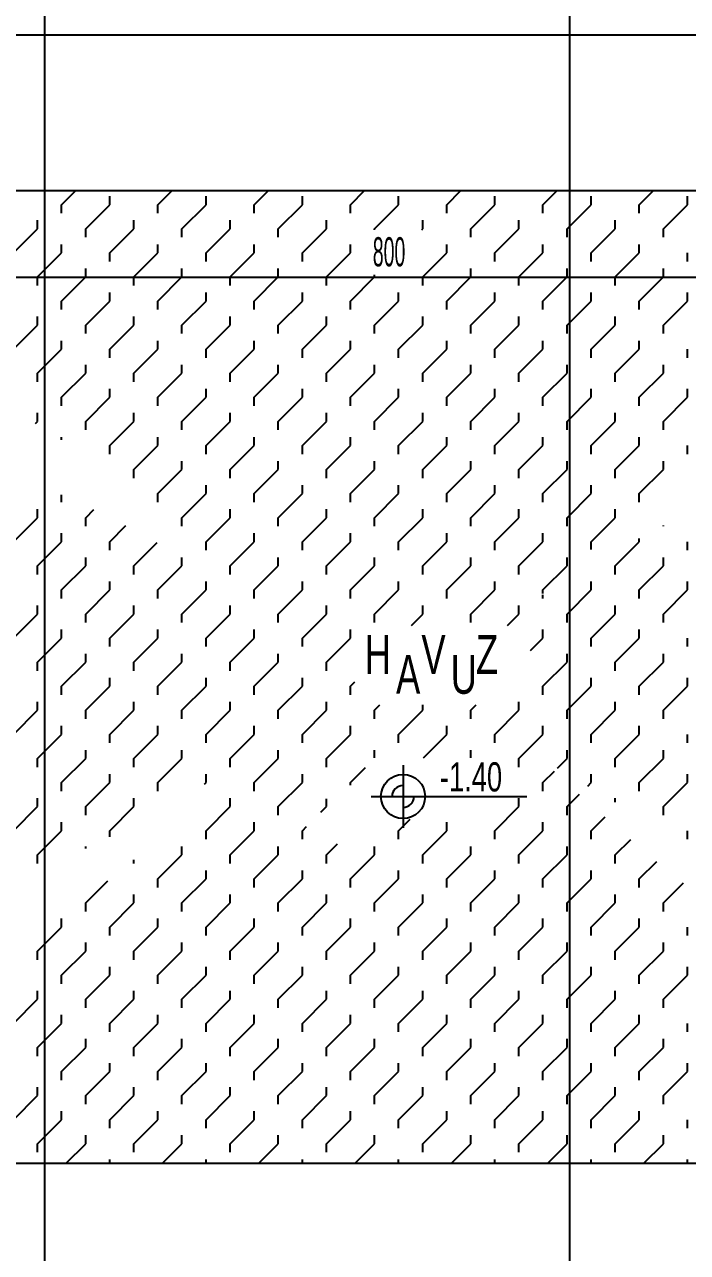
# Model space of a CAD drawing. Extents: x 3907.4 to 3911.57, y -3054.42 to -3053.7.
# Drawn here: x 3908.1869 to 3908.2551, y -3053.9472 to -3053.821 of the extents above; entities that cross this region are included whole.
import ezdxf
from ezdxf.enums import TextEntityAlignment as Align

# ---------------------------------------------------------------- set-up
doc = ezdxf.new("R2010")
doc.units = 0
doc.header["$LTSCALE"] = 2
doc.header["$MEASUREMENT"] = 0
doc.linetypes.add('ACAD_ISO10W100', pattern=[18, 12, -3, 0, -3])
for name, color, linetype in [('AKS', 11, 'CONTINUOUS'), ('MB', 11, 'CONTINUOUS'), ('OLÇÜ', 6, 'CONTINUOUS'), ('TARAMA', 9, 'CONTINUOUS'), ('TEXT', 11, 'CONTINUOUS')]:
    doc.layers.add(name, color=color, linetype=linetype)
doc.styles.add('MAHAL', font='stylu.ttf', dxfattribs={"width": 0.7, "height": 20})
doc.styles.add('ÖLÇÜ', font='stylu.ttf', dxfattribs={"width": 0.5})

msp = doc.modelspace()

# ---------------------------------------------------------------- linework, layer by layer
at = {"layer": 'AKS', "linetype": 'ACAD_ISO10W100'}
for p, q in [((3908.18897, -3053.71797), (3908.18897, -3053.98803)), ((3908.24297, -3053.71797), (3908.24297, -3054.24203))]:
    msp.add_line(p, q, dxfattribs=at)
at = {"layer": 'MB', "color": 3}
msp.add_line((3908.09497, -3053.82203), (3908.34697, -3053.82203), dxfattribs=at)
at = {"layer": 'MB'}
for p, q in [((3908.14497, -3053.83803), (3908.30497, -3053.83803)), ((3908.30497, -3053.93803), (3908.14497, -3053.93803))]:
    msp.add_line(p, q, dxfattribs=at)
at = {"layer": 'OLÇÜ', "color": 6}
msp.add_line((3908.14497, -3053.84693), (3908.30497, -3053.84693), dxfattribs=at)
at = {"layer": 'TARAMA'}
for p, q in [((3908.19075, -3053.83948), (3908.1922, -3053.83803)), ((3908.1957, -3053.83948), (3908.1957, -3053.83861)), ((3908.20065, -3053.83948), (3908.2021, -3053.83803)), ((3908.2056, -3053.83948), (3908.2056, -3053.83861)), ((3908.21055, -3053.83948), (3908.212, -3053.83803)), ((3908.2155, -3053.83948), (3908.2155, -3053.83861)), ((3908.22045, -3053.83948), (3908.2219, -3053.83803)), ((3908.2254, -3053.83948), (3908.2254, -3053.83861)), ((3908.23035, -3053.83948), (3908.2318, -3053.83803)), ((3908.2353, -3053.83948), (3908.2353, -3053.83861)), ((3908.24024, -3053.83948), (3908.2417, -3053.83803)), ((3908.24519, -3053.83948), (3908.24519, -3053.83861)), ((3908.25014, -3053.83948), (3908.2516, -3053.83803)), ((3908.25509, -3053.83948), (3908.25509, -3053.83861)), ((3908.19075, -3053.84036), (3908.19075, -3053.83948)), ((3908.19322, -3053.84196), (3908.1957, -3053.83948)), ((3908.20065, -3053.84036), (3908.20065, -3053.83948)), ((3908.20312, -3053.84196), (3908.2056, -3053.83948)), ((3908.21055, -3053.84036), (3908.21055, -3053.83948)), ((3908.21302, -3053.84196), (3908.2155, -3053.83948)), ((3908.22045, -3053.84036), (3908.22045, -3053.83948)), ((3908.22292, -3053.84196), (3908.2254, -3053.83948)), ((3908.23035, -3053.84036), (3908.23035, -3053.83948)), ((3908.23282, -3053.84196), (3908.2353, -3053.83948)), ((3908.24024, -3053.84036), (3908.24024, -3053.83948)), ((3908.24272, -3053.84196), (3908.24519, -3053.83948)), ((3908.25014, -3053.84036), (3908.25014, -3053.83948)), ((3908.25262, -3053.84196), (3908.25509, -3053.83948)), ((3908.18827, -3053.84196), (3908.18827, -3053.84108)), ((3908.19817, -3053.84196), (3908.19817, -3053.84108)), ((3908.20807, -3053.84196), (3908.20807, -3053.84108)), ((3908.21797, -3053.84196), (3908.21797, -3053.84108)), ((3908.22787, -3053.84196), (3908.22787, -3053.84108)), ((3908.23777, -3053.84196), (3908.23777, -3053.84108)), ((3908.24767, -3053.84196), (3908.24767, -3053.84108)), ((3908.1858, -3053.84443), (3908.18827, -3053.84196)), ((3908.19322, -3053.84283), (3908.19322, -3053.84196)), ((3908.1957, -3053.84443), (3908.19817, -3053.84196)), ((3908.20312, -3053.84283), (3908.20312, -3053.84196)), ((3908.2056, -3053.84443), (3908.20807, -3053.84196)), ((3908.21302, -3053.84283), (3908.21302, -3053.84196)), ((3908.2155, -3053.84443), (3908.21797, -3053.84196)), ((3908.22292, -3053.84205), (3908.22292, -3053.84196)), ((3908.22777, -3053.84205), (3908.22787, -3053.84196)), ((3908.23282, -3053.84283), (3908.23282, -3053.84196)), ((3908.2353, -3053.84443), (3908.23777, -3053.84196)), ((3908.24272, -3053.84283), (3908.24272, -3053.84196)), ((3908.24519, -3053.84443), (3908.24767, -3053.84196)), ((3908.25262, -3053.84283), (3908.25262, -3053.84196)), ((3908.19075, -3053.84443), (3908.19075, -3053.84356)), ((3908.20065, -3053.84443), (3908.20065, -3053.84356)), ((3908.21055, -3053.84443), (3908.21055, -3053.84356)), ((3908.22045, -3053.84443), (3908.22045, -3053.84356)), ((3908.23035, -3053.84443), (3908.23035, -3053.84356)), ((3908.24024, -3053.84443), (3908.24024, -3053.84356)), ((3908.25014, -3053.84443), (3908.25014, -3053.84356)), ((3908.18827, -3053.84691), (3908.19075, -3053.84443)), ((3908.1957, -3053.84531), (3908.1957, -3053.84443)), ((3908.19817, -3053.84691), (3908.20065, -3053.84443)), ((3908.2056, -3053.84531), (3908.2056, -3053.84443)), ((3908.20807, -3053.84691), (3908.21055, -3053.84443)), ((3908.2155, -3053.84531), (3908.2155, -3053.84443)), ((3908.21797, -3053.84691), (3908.22045, -3053.84443)), ((3908.22787, -3053.84691), (3908.23035, -3053.84443)), ((3908.2353, -3053.84531), (3908.2353, -3053.84443)), ((3908.23777, -3053.84691), (3908.24024, -3053.84443)), ((3908.24519, -3053.84531), (3908.24519, -3053.84443)), ((3908.24767, -3053.84691), (3908.25014, -3053.84443)), ((3908.25509, -3053.84531), (3908.25509, -3053.84443)), ((3908.19322, -3053.84691), (3908.19322, -3053.84603)), ((3908.20312, -3053.84691), (3908.20312, -3053.84603)), ((3908.21302, -3053.84691), (3908.21302, -3053.84603)), ((3908.23282, -3053.84691), (3908.23282, -3053.84603)), ((3908.24272, -3053.84691), (3908.24272, -3053.84603)), ((3908.25262, -3053.84691), (3908.25262, -3053.84603)), ((3908.18827, -3053.84778), (3908.18827, -3053.84691)), ((3908.19075, -3053.84938), (3908.19322, -3053.84691)), ((3908.19817, -3053.84778), (3908.19817, -3053.84691)), ((3908.20065, -3053.84938), (3908.20312, -3053.84691)), ((3908.20807, -3053.84778), (3908.20807, -3053.84691)), ((3908.21055, -3053.84938), (3908.21302, -3053.84691)), ((3908.21797, -3053.84778), (3908.21797, -3053.84691)), ((3908.22045, -3053.84938), (3908.22292, -3053.84691)), ((3908.22292, -3053.84691), (3908.22292, -3053.84668)), ((3908.22787, -3053.84778), (3908.22787, -3053.84691)), ((3908.23035, -3053.84938), (3908.23282, -3053.84691)), ((3908.23777, -3053.84778), (3908.23777, -3053.84691)), ((3908.24024, -3053.84938), (3908.24272, -3053.84691)), ((3908.24767, -3053.84778), (3908.24767, -3053.84691)), ((3908.25014, -3053.84938), (3908.25262, -3053.84691)), ((3908.1957, -3053.84938), (3908.1957, -3053.84851)), ((3908.2056, -3053.84938), (3908.2056, -3053.84851)), ((3908.2155, -3053.84938), (3908.2155, -3053.84851)), ((3908.2254, -3053.84938), (3908.2254, -3053.84851)), ((3908.2353, -3053.84938), (3908.2353, -3053.84851)), ((3908.24519, -3053.84938), (3908.24519, -3053.84851)), ((3908.25509, -3053.84938), (3908.25509, -3053.84851)), ((3908.19075, -3053.85026), (3908.19075, -3053.84938)), ((3908.19322, -3053.85186), (3908.1957, -3053.84938)), ((3908.20065, -3053.85026), (3908.20065, -3053.84938)), ((3908.20312, -3053.85186), (3908.2056, -3053.84938)), ((3908.21055, -3053.85026), (3908.21055, -3053.84938)), ((3908.21302, -3053.85186), (3908.2155, -3053.84938)), ((3908.22045, -3053.85026), (3908.22045, -3053.84938)), ((3908.22292, -3053.85186), (3908.2254, -3053.84938)), ((3908.23035, -3053.85026), (3908.23035, -3053.84938)), ((3908.23282, -3053.85186), (3908.2353, -3053.84938)), ((3908.24024, -3053.85026), (3908.24024, -3053.84938)), ((3908.24272, -3053.85186), (3908.24519, -3053.84938)), ((3908.25014, -3053.85026), (3908.25014, -3053.84938)), ((3908.25262, -3053.85186), (3908.25509, -3053.84938)), ((3908.18827, -3053.85186), (3908.18827, -3053.85098)), ((3908.19817, -3053.85186), (3908.19817, -3053.85098)), ((3908.20807, -3053.85186), (3908.20807, -3053.85098)), ((3908.21797, -3053.85186), (3908.21797, -3053.85098)), ((3908.22787, -3053.85186), (3908.22787, -3053.85098)), ((3908.23777, -3053.85186), (3908.23777, -3053.85098)), ((3908.24767, -3053.85186), (3908.24767, -3053.85098)), ((3908.1858, -3053.85433), (3908.18827, -3053.85186)), ((3908.19322, -3053.85273), (3908.19322, -3053.85186)), ((3908.1957, -3053.85433), (3908.19817, -3053.85186)), ((3908.20312, -3053.85273), (3908.20312, -3053.85186)), ((3908.2056, -3053.85433), (3908.20807, -3053.85186)), ((3908.21302, -3053.85273), (3908.21302, -3053.85186)), ((3908.2155, -3053.85433), (3908.21797, -3053.85186)), ((3908.22292, -3053.85273), (3908.22292, -3053.85186)), ((3908.2254, -3053.85433), (3908.22787, -3053.85186)), ((3908.23282, -3053.85273), (3908.23282, -3053.85186)), ((3908.2353, -3053.85433), (3908.23777, -3053.85186)), ((3908.24272, -3053.85273), (3908.24272, -3053.85186)), ((3908.24519, -3053.85433), (3908.24767, -3053.85186)), ((3908.25262, -3053.85273), (3908.25262, -3053.85186)), ((3908.19075, -3053.85433), (3908.19075, -3053.85346)), ((3908.20065, -3053.85433), (3908.20065, -3053.85346)), ((3908.21055, -3053.85433), (3908.21055, -3053.85346)), ((3908.22045, -3053.85433), (3908.22045, -3053.85346)), ((3908.23035, -3053.85433), (3908.23035, -3053.85346)), ((3908.24024, -3053.85433), (3908.24024, -3053.85346)), ((3908.25014, -3053.85433), (3908.25014, -3053.85346)), ((3908.18827, -3053.85681), (3908.19075, -3053.85433)), ((3908.1957, -3053.85521), (3908.1957, -3053.85433)), ((3908.19817, -3053.85681), (3908.20065, -3053.85433)), ((3908.2056, -3053.85521), (3908.2056, -3053.85433)), ((3908.20807, -3053.85681), (3908.21055, -3053.85433)), ((3908.2155, -3053.85521), (3908.2155, -3053.85433)), ((3908.21797, -3053.85681), (3908.22045, -3053.85433)), ((3908.2254, -3053.85521), (3908.2254, -3053.85433)), ((3908.22787, -3053.85681), (3908.23035, -3053.85433)), ((3908.2353, -3053.85521), (3908.2353, -3053.85433)), ((3908.23777, -3053.85681), (3908.24024, -3053.85433)), ((3908.24519, -3053.85521), (3908.24519, -3053.85433)), ((3908.24767, -3053.85681), (3908.25014, -3053.85433)), ((3908.25509, -3053.85521), (3908.25509, -3053.85433)), ((3908.19322, -3053.85681), (3908.19322, -3053.85593)), ((3908.20312, -3053.85681), (3908.20312, -3053.85593)), ((3908.21302, -3053.85681), (3908.21302, -3053.85593)), ((3908.22292, -3053.85681), (3908.22292, -3053.85593)), ((3908.23282, -3053.85681), (3908.23282, -3053.85593)), ((3908.24272, -3053.85681), (3908.24272, -3053.85593)), ((3908.25262, -3053.85681), (3908.25262, -3053.85593)), ((3908.18827, -3053.85768), (3908.18827, -3053.85681)), ((3908.19075, -3053.85928), (3908.19322, -3053.85681)), ((3908.19817, -3053.85768), (3908.19817, -3053.85681)), ((3908.20065, -3053.85928), (3908.20312, -3053.85681)), ((3908.20807, -3053.85768), (3908.20807, -3053.85681)), ((3908.21055, -3053.85928), (3908.21302, -3053.85681)), ((3908.21797, -3053.85768), (3908.21797, -3053.85681)), ((3908.22045, -3053.85928), (3908.22292, -3053.85681)), ((3908.22787, -3053.85768), (3908.22787, -3053.85681)), ((3908.23035, -3053.85928), (3908.23282, -3053.85681)), ((3908.23777, -3053.85768), (3908.23777, -3053.85681)), ((3908.24024, -3053.85928), (3908.24272, -3053.85681)), ((3908.24767, -3053.85768), (3908.24767, -3053.85681)), ((3908.25014, -3053.85928), (3908.25262, -3053.85681)), ((3908.1957, -3053.85928), (3908.1957, -3053.85841)), ((3908.2056, -3053.85928), (3908.2056, -3053.85841)), ((3908.2155, -3053.85928), (3908.2155, -3053.85841)), ((3908.2254, -3053.85928), (3908.2254, -3053.85841)), ((3908.2353, -3053.85928), (3908.2353, -3053.85841)), ((3908.24519, -3053.85928), (3908.24519, -3053.85841)), ((3908.25509, -3053.85928), (3908.25509, -3053.85841)), ((3908.19075, -3053.86016), (3908.19075, -3053.85928)), ((3908.19322, -3053.86176), (3908.1957, -3053.85928)), ((3908.20065, -3053.86016), (3908.20065, -3053.85928)), ((3908.20312, -3053.86176), (3908.2056, -3053.85928)), ((3908.21055, -3053.86016), (3908.21055, -3053.85928)), ((3908.21302, -3053.86176), (3908.2155, -3053.85928)), ((3908.22045, -3053.86016), (3908.22045, -3053.85928)), ((3908.22292, -3053.86176), (3908.2254, -3053.85928)), ((3908.23035, -3053.86016), (3908.23035, -3053.85928)), ((3908.23282, -3053.86176), (3908.2353, -3053.85928)), ((3908.24024, -3053.86016), (3908.24024, -3053.85928)), ((3908.24272, -3053.86176), (3908.24519, -3053.85928)), ((3908.25014, -3053.86016), (3908.25014, -3053.85928)), ((3908.25262, -3053.86176), (3908.25509, -3053.85928)), ((3908.18827, -3053.86176), (3908.18827, -3053.86088)), ((3908.19817, -3053.86176), (3908.19817, -3053.86088)), ((3908.20807, -3053.86176), (3908.20807, -3053.86088)), ((3908.21797, -3053.86176), (3908.21797, -3053.86088)), ((3908.22787, -3053.86176), (3908.22787, -3053.86088)), ((3908.23777, -3053.86176), (3908.23777, -3053.86088)), ((3908.24767, -3053.86176), (3908.24767, -3053.86088)), ((3908.18807, -3053.86196), (3908.18827, -3053.86176)), ((3908.19322, -3053.86263), (3908.19322, -3053.86176)), ((3908.1957, -3053.86423), (3908.19817, -3053.86176)), ((3908.20312, -3053.86263), (3908.20312, -3053.86176)), ((3908.2056, -3053.86423), (3908.20807, -3053.86176)), ((3908.21302, -3053.86263), (3908.21302, -3053.86176)), ((3908.2155, -3053.86423), (3908.21797, -3053.86176)), ((3908.22292, -3053.86263), (3908.22292, -3053.86176)), ((3908.2254, -3053.86423), (3908.22787, -3053.86176)), ((3908.23282, -3053.86263), (3908.23282, -3053.86176)), ((3908.2353, -3053.86423), (3908.23777, -3053.86176)), ((3908.24272, -3053.86263), (3908.24272, -3053.86176)), ((3908.24519, -3053.86423), (3908.24767, -3053.86176)), ((3908.25262, -3053.86263), (3908.25262, -3053.86176)), ((3908.19075, -3053.86364), (3908.19075, -3053.86336)), ((3908.20065, -3053.86423), (3908.20065, -3053.86336)), ((3908.21055, -3053.86423), (3908.21055, -3053.86336)), ((3908.22045, -3053.86423), (3908.22045, -3053.86336)), ((3908.23035, -3053.86423), (3908.23035, -3053.86336)), ((3908.24024, -3053.86423), (3908.24024, -3053.86336)), ((3908.25014, -3053.86423), (3908.25014, -3053.86336)), ((3908.1957, -3053.86511), (3908.1957, -3053.86423)), ((3908.19817, -3053.86671), (3908.20065, -3053.86423)), ((3908.2056, -3053.86511), (3908.2056, -3053.86423)), ((3908.20807, -3053.86671), (3908.21055, -3053.86423)), ((3908.2155, -3053.86511), (3908.2155, -3053.86423)), ((3908.21797, -3053.86671), (3908.22045, -3053.86423)), ((3908.2254, -3053.86511), (3908.2254, -3053.86423)), ((3908.22787, -3053.86671), (3908.23035, -3053.86423)), ((3908.2353, -3053.86511), (3908.2353, -3053.86423)), ((3908.23777, -3053.86671), (3908.24024, -3053.86423)), ((3908.24519, -3053.86511), (3908.24519, -3053.86423)), ((3908.24767, -3053.86671), (3908.25014, -3053.86423)), ((3908.25509, -3053.86511), (3908.25509, -3053.86423)), ((3908.20312, -3053.86671), (3908.20312, -3053.86583)), ((3908.21302, -3053.86671), (3908.21302, -3053.86583)), ((3908.22292, -3053.86671), (3908.22292, -3053.86583)), ((3908.23282, -3053.86671), (3908.23282, -3053.86583)), ((3908.24272, -3053.86671), (3908.24272, -3053.86583)), ((3908.25262, -3053.86671), (3908.25262, -3053.86583)), ((3908.19817, -3053.86758), (3908.19817, -3053.86671)), ((3908.20065, -3053.86918), (3908.20312, -3053.86671)), ((3908.20807, -3053.86758), (3908.20807, -3053.86671)), ((3908.21055, -3053.86918), (3908.21302, -3053.86671)), ((3908.21797, -3053.86758), (3908.21797, -3053.86671)), ((3908.22045, -3053.86918), (3908.22292, -3053.86671)), ((3908.22787, -3053.86758), (3908.22787, -3053.86671)), ((3908.23035, -3053.86918), (3908.23282, -3053.86671)), ((3908.23777, -3053.86758), (3908.23777, -3053.86671)), ((3908.24024, -3053.86918), (3908.24272, -3053.86671)), ((3908.24767, -3053.86758), (3908.24767, -3053.86671)), ((3908.25014, -3053.86918), (3908.25262, -3053.86671)), ((3908.2056, -3053.86918), (3908.2056, -3053.8683)), ((3908.2155, -3053.86918), (3908.2155, -3053.8683)), ((3908.2254, -3053.86918), (3908.2254, -3053.8683)), ((3908.2353, -3053.86918), (3908.2353, -3053.8683)), ((3908.24519, -3053.86918), (3908.24519, -3053.8683)), ((3908.19075, -3053.87005), (3908.19075, -3053.86931)), ((3908.20065, -3053.87005), (3908.20065, -3053.86918)), ((3908.20312, -3053.87165), (3908.2056, -3053.86918)), ((3908.21055, -3053.87005), (3908.21055, -3053.86918)), ((3908.21302, -3053.87165), (3908.2155, -3053.86918)), ((3908.22045, -3053.87005), (3908.22045, -3053.86918)), ((3908.22292, -3053.87165), (3908.2254, -3053.86918)), ((3908.23035, -3053.87005), (3908.23035, -3053.86918)), ((3908.23282, -3053.87165), (3908.2353, -3053.86918)), ((3908.24024, -3053.87005), (3908.24024, -3053.86918)), ((3908.24272, -3053.87165), (3908.24519, -3053.86918)), ((3908.25014, -3053.87005), (3908.25014, -3053.86918)), ((3908.18827, -3053.87165), (3908.18827, -3053.87078)), ((3908.19322, -3053.87165), (3908.19406, -3053.87081)), ((3908.20807, -3053.87165), (3908.20807, -3053.87078)), ((3908.21797, -3053.87165), (3908.21797, -3053.87078)), ((3908.22787, -3053.87165), (3908.22787, -3053.87078)), ((3908.23777, -3053.87165), (3908.23777, -3053.87078)), ((3908.24767, -3053.87165), (3908.24767, -3053.87078)), ((3908.1858, -3053.87413), (3908.18827, -3053.87165)), ((3908.19322, -3053.87253), (3908.19322, -3053.87165)), ((3908.1957, -3053.87413), (3908.19736, -3053.87247)), ((3908.20312, -3053.87253), (3908.20312, -3053.87165)), ((3908.2056, -3053.87413), (3908.20807, -3053.87165)), ((3908.21302, -3053.87253), (3908.21302, -3053.87165)), ((3908.2155, -3053.87413), (3908.21797, -3053.87165)), ((3908.22292, -3053.87253), (3908.22292, -3053.87165)), ((3908.2254, -3053.87413), (3908.22787, -3053.87165)), ((3908.23282, -3053.87253), (3908.23282, -3053.87165)), ((3908.2353, -3053.87413), (3908.23777, -3053.87165)), ((3908.24272, -3053.87253), (3908.24272, -3053.87165)), ((3908.24519, -3053.87413), (3908.24767, -3053.87165)), ((3908.25262, -3053.87253), (3908.25262, -3053.87245)), ((3908.19075, -3053.87413), (3908.19075, -3053.87325)), ((3908.21055, -3053.87413), (3908.21055, -3053.87325)), ((3908.22045, -3053.87413), (3908.22045, -3053.87325)), ((3908.23035, -3053.87413), (3908.23035, -3053.87325)), ((3908.24024, -3053.87413), (3908.24024, -3053.87325)), ((3908.25014, -3053.87413), (3908.25014, -3053.87378)), ((3908.18827, -3053.8766), (3908.19075, -3053.87413)), ((3908.1957, -3053.875), (3908.1957, -3053.87413)), ((3908.19817, -3053.8766), (3908.20057, -3053.87421)), ((3908.2056, -3053.875), (3908.2056, -3053.87413)), ((3908.20807, -3053.8766), (3908.21055, -3053.87413)), ((3908.2155, -3053.875), (3908.2155, -3053.87413)), ((3908.21797, -3053.8766), (3908.22045, -3053.87413)), ((3908.2254, -3053.875), (3908.2254, -3053.87413)), ((3908.22787, -3053.8766), (3908.23035, -3053.87413)), ((3908.2353, -3053.875), (3908.2353, -3053.87413)), ((3908.23777, -3053.8766), (3908.24024, -3053.87413)), ((3908.24519, -3053.87493), (3908.24519, -3053.87413)), ((3908.24767, -3053.8766), (3908.25014, -3053.87413)), ((3908.25509, -3053.875), (3908.25509, -3053.87413)), ((3908.19322, -3053.8766), (3908.19322, -3053.87573)), ((3908.20312, -3053.8766), (3908.20312, -3053.87573)), ((3908.21302, -3053.8766), (3908.21302, -3053.87573)), ((3908.22292, -3053.8766), (3908.22292, -3053.87573)), ((3908.23282, -3053.8766), (3908.23282, -3053.87573)), ((3908.24272, -3053.8766), (3908.24272, -3053.87573)), ((3908.25262, -3053.8766), (3908.25262, -3053.87573)), ((3908.18827, -3053.87748), (3908.18827, -3053.8766)), ((3908.19075, -3053.87908), (3908.19322, -3053.8766)), ((3908.19817, -3053.87748), (3908.19817, -3053.8766)), ((3908.20065, -3053.87908), (3908.20312, -3053.8766)), ((3908.20807, -3053.87748), (3908.20807, -3053.8766)), ((3908.21055, -3053.87908), (3908.21302, -3053.8766)), ((3908.21797, -3053.87748), (3908.21797, -3053.8766)), ((3908.22045, -3053.87908), (3908.22292, -3053.8766)), ((3908.22787, -3053.87748), (3908.22787, -3053.8766)), ((3908.23035, -3053.87908), (3908.23282, -3053.8766)), ((3908.23777, -3053.87748), (3908.23777, -3053.8766)), ((3908.24024, -3053.87908), (3908.24272, -3053.8766)), ((3908.24767, -3053.87748), (3908.24767, -3053.8766)), ((3908.25014, -3053.87908), (3908.25262, -3053.8766)), ((3908.19075, -3053.87995), (3908.19075, -3053.87908)), ((3908.19322, -3053.88155), (3908.1957, -3053.87908)), ((3908.1957, -3053.87908), (3908.1957, -3053.8782)), ((3908.20065, -3053.87995), (3908.20065, -3053.87908)), ((3908.20312, -3053.88155), (3908.2056, -3053.87908)), ((3908.2056, -3053.87908), (3908.2056, -3053.8782)), ((3908.21055, -3053.87995), (3908.21055, -3053.87908)), ((3908.21302, -3053.88155), (3908.2155, -3053.87908)), ((3908.2155, -3053.87908), (3908.2155, -3053.8782)), ((3908.22045, -3053.87995), (3908.22045, -3053.87908)), ((3908.22292, -3053.88155), (3908.2254, -3053.87908)), ((3908.2254, -3053.87908), (3908.2254, -3053.8782)), ((3908.23035, -3053.87995), (3908.23035, -3053.87908)), ((3908.23282, -3053.88155), (3908.2353, -3053.87908)), ((3908.2353, -3053.87908), (3908.2353, -3053.8782)), ((3908.24024, -3053.87945), (3908.24024, -3053.87908)), ((3908.24272, -3053.88155), (3908.24519, -3053.87908)), ((3908.24519, -3053.87908), (3908.24519, -3053.8782)), ((3908.25014, -3053.87995), (3908.25014, -3053.87908)), ((3908.25262, -3053.88155), (3908.25509, -3053.87908)), ((3908.25509, -3053.87908), (3908.25509, -3053.8782)), ((3908.24024, -3053.87995), (3908.24024, -3053.87958)), ((3908.1858, -3053.88403), (3908.18827, -3053.88155)), ((3908.18827, -3053.88155), (3908.18827, -3053.88068)), ((3908.19322, -3053.88243), (3908.19322, -3053.88155)), ((3908.1957, -3053.88403), (3908.19817, -3053.88155)), ((3908.19817, -3053.88155), (3908.19817, -3053.88068)), ((3908.20312, -3053.88243), (3908.20312, -3053.88155)), ((3908.2056, -3053.88403), (3908.20807, -3053.88155)), ((3908.20807, -3053.88155), (3908.20807, -3053.88068)), ((3908.21302, -3053.88243), (3908.21302, -3053.88155)), ((3908.2155, -3053.88403), (3908.21797, -3053.88155)), ((3908.21797, -3053.88155), (3908.21797, -3053.88068)), ((3908.22292, -3053.88243), (3908.22292, -3053.88155)), ((3908.22671, -3053.88272), (3908.22787, -3053.88155)), ((3908.22787, -3053.88155), (3908.22787, -3053.88068)), ((3908.23282, -3053.88243), (3908.23282, -3053.88155)), ((3908.2366, -3053.88272), (3908.23777, -3053.88155)), ((3908.23777, -3053.88155), (3908.23777, -3053.88068)), ((3908.24272, -3053.88243), (3908.24272, -3053.88155)), ((3908.24519, -3053.88403), (3908.24767, -3053.88155)), ((3908.24767, -3053.88155), (3908.24767, -3053.88068)), ((3908.25262, -3053.88243), (3908.25262, -3053.88155)), ((3908.18827, -3053.8865), (3908.19075, -3053.88403)), ((3908.19075, -3053.88403), (3908.19075, -3053.88315)), ((3908.1957, -3053.8849), (3908.1957, -3053.88403)), ((3908.19817, -3053.8865), (3908.20065, -3053.88403)), ((3908.20065, -3053.88403), (3908.20065, -3053.88315)), ((3908.2056, -3053.8849), (3908.2056, -3053.88403)), ((3908.20807, -3053.8865), (3908.21055, -3053.88403)), ((3908.21055, -3053.88403), (3908.21055, -3053.88315)), ((3908.2155, -3053.8849), (3908.2155, -3053.88403)), ((3908.21797, -3053.8865), (3908.22045, -3053.88403)), ((3908.22045, -3053.88403), (3908.22045, -3053.88315)), ((3908.23896, -3053.88531), (3908.24024, -3053.88403)), ((3908.24024, -3053.88403), (3908.24024, -3053.88315)), ((3908.24519, -3053.8849), (3908.24519, -3053.88403)), ((3908.24767, -3053.8865), (3908.25014, -3053.88403)), ((3908.25014, -3053.88403), (3908.25014, -3053.88315)), ((3908.25509, -3053.8849), (3908.25509, -3053.88403)), ((3908.18827, -3053.88738), (3908.18827, -3053.8865)), ((3908.19075, -3053.88898), (3908.19322, -3053.8865)), ((3908.19322, -3053.8865), (3908.19322, -3053.88563)), ((3908.19817, -3053.88738), (3908.19817, -3053.8865)), ((3908.20065, -3053.88898), (3908.20312, -3053.8865)), ((3908.20312, -3053.8865), (3908.20312, -3053.88563)), ((3908.20807, -3053.88738), (3908.20807, -3053.8865)), ((3908.21055, -3053.88898), (3908.21302, -3053.8865)), ((3908.21302, -3053.8865), (3908.21302, -3053.88563)), ((3908.21797, -3053.88738), (3908.21797, -3053.8865)), ((3908.24024, -3053.88898), (3908.24272, -3053.8865)), ((3908.24272, -3053.8865), (3908.24272, -3053.88563)), ((3908.24767, -3053.88738), (3908.24767, -3053.8865)), ((3908.25014, -3053.88898), (3908.25262, -3053.8865)), ((3908.25262, -3053.8865), (3908.25262, -3053.88563)), ((3908.19075, -3053.88985), (3908.19075, -3053.88898)), ((3908.19322, -3053.89145), (3908.1957, -3053.88898)), ((3908.1957, -3053.88898), (3908.1957, -3053.8881)), ((3908.20065, -3053.88985), (3908.20065, -3053.88898)), ((3908.20312, -3053.89145), (3908.2056, -3053.88898)), ((3908.2056, -3053.88898), (3908.2056, -3053.8881)), ((3908.21055, -3053.88985), (3908.21055, -3053.88898)), ((3908.21302, -3053.89145), (3908.2155, -3053.88898)), ((3908.2155, -3053.88898), (3908.2155, -3053.8881)), ((3908.22045, -3053.88898), (3908.22089, -3053.88853)), ((3908.22045, -3053.88985), (3908.22045, -3053.88898)), ((3908.24024, -3053.88985), (3908.24024, -3053.88898)), ((3908.24272, -3053.89145), (3908.24519, -3053.88898)), ((3908.24519, -3053.88898), (3908.24519, -3053.8881)), ((3908.25014, -3053.88985), (3908.25014, -3053.88898)), ((3908.25262, -3053.89145), (3908.25509, -3053.88898)), ((3908.25509, -3053.88898), (3908.25509, -3053.8881)), ((3908.1858, -3053.89393), (3908.18827, -3053.89145)), ((3908.18827, -3053.89145), (3908.18827, -3053.89058)), ((3908.19322, -3053.89233), (3908.19322, -3053.89145)), ((3908.1957, -3053.89393), (3908.19817, -3053.89145)), ((3908.19817, -3053.89145), (3908.19817, -3053.89058)), ((3908.20312, -3053.89233), (3908.20312, -3053.89145)), ((3908.2056, -3053.89393), (3908.20807, -3053.89145)), ((3908.20807, -3053.89145), (3908.20807, -3053.89058)), ((3908.21302, -3053.89233), (3908.21302, -3053.89145)), ((3908.2155, -3053.89393), (3908.21797, -3053.89145)), ((3908.21797, -3053.89145), (3908.21797, -3053.89058)), ((3908.22292, -3053.89145), (3908.22348, -3053.8909)), ((3908.22292, -3053.89233), (3908.22292, -3053.89145)), ((3908.2254, -3053.89393), (3908.22787, -3053.89145)), ((3908.22787, -3053.89145), (3908.22787, -3053.8909)), ((3908.23282, -3053.89145), (3908.23338, -3053.8909)), ((3908.23282, -3053.89233), (3908.23282, -3053.89145)), ((3908.2353, -3053.89393), (3908.23777, -3053.89145)), ((3908.23777, -3053.89145), (3908.23777, -3053.89058)), ((3908.24272, -3053.89233), (3908.24272, -3053.89145)), ((3908.24519, -3053.89393), (3908.24767, -3053.89145)), ((3908.24767, -3053.89145), (3908.24767, -3053.89058)), ((3908.25262, -3053.89233), (3908.25262, -3053.89145)), ((3908.18827, -3053.8964), (3908.19075, -3053.89393)), ((3908.19075, -3053.89393), (3908.19075, -3053.89305)), ((3908.1957, -3053.8948), (3908.1957, -3053.89393)), ((3908.19817, -3053.8964), (3908.20065, -3053.89393)), ((3908.20065, -3053.89393), (3908.20065, -3053.89305)), ((3908.2056, -3053.8948), (3908.2056, -3053.89393)), ((3908.20807, -3053.8964), (3908.21055, -3053.89393)), ((3908.21055, -3053.89393), (3908.21055, -3053.89305)), ((3908.2155, -3053.8948), (3908.2155, -3053.89393)), ((3908.21797, -3053.8964), (3908.22045, -3053.89393)), ((3908.22045, -3053.89393), (3908.22045, -3053.89305)), ((3908.2254, -3053.8948), (3908.2254, -3053.89393)), ((3908.22794, -3053.89633), (3908.23035, -3053.89393)), ((3908.23035, -3053.89393), (3908.23035, -3053.89305)), ((3908.2353, -3053.8948), (3908.2353, -3053.89393)), ((3908.23777, -3053.8964), (3908.24024, -3053.89393)), ((3908.24024, -3053.89393), (3908.24024, -3053.89305)), ((3908.24519, -3053.8948), (3908.24519, -3053.89393)), ((3908.24767, -3053.8964), (3908.25014, -3053.89393)), ((3908.25014, -3053.89393), (3908.25014, -3053.89305)), ((3908.25509, -3053.8948), (3908.25509, -3053.89393)), ((3908.18827, -3053.89728), (3908.18827, -3053.8964)), ((3908.19075, -3053.89888), (3908.19322, -3053.8964)), ((3908.19322, -3053.8964), (3908.19322, -3053.89553)), ((3908.19817, -3053.89728), (3908.19817, -3053.8964)), ((3908.20065, -3053.89888), (3908.20312, -3053.8964)), ((3908.20312, -3053.8964), (3908.20312, -3053.89553)), ((3908.20807, -3053.89728), (3908.20807, -3053.8964)), ((3908.21055, -3053.89888), (3908.21302, -3053.8964)), ((3908.21302, -3053.8964), (3908.21302, -3053.89553)), ((3908.21797, -3053.89728), (3908.21797, -3053.8964)), ((3908.22292, -3053.89633), (3908.22292, -3053.89553)), ((3908.23282, -3053.89633), (3908.23282, -3053.89553)), ((3908.23777, -3053.89728), (3908.23777, -3053.8964)), ((3908.24174, -3053.89738), (3908.24272, -3053.8964)), ((3908.24272, -3053.8964), (3908.24272, -3053.89553)), ((3908.24767, -3053.89728), (3908.24767, -3053.8964)), ((3908.25014, -3053.89888), (3908.25262, -3053.8964)), ((3908.25262, -3053.8964), (3908.25262, -3053.89553)), ((3908.1957, -3053.89888), (3908.1957, -3053.898)), ((3908.2056, -3053.89888), (3908.2056, -3053.898)), ((3908.2155, -3053.89888), (3908.2155, -3053.898)), ((3908.22045, -3053.89888), (3908.22199, -3053.89734)), ((3908.24024, -3053.89888), (3908.24143, -3053.8977)), ((3908.24519, -3053.89888), (3908.24519, -3053.898)), ((3908.25509, -3053.89888), (3908.25509, -3053.898)), ((3908.19075, -3053.89975), (3908.19075, -3053.89888)), ((3908.19322, -3053.90135), (3908.1957, -3053.89888)), ((3908.20065, -3053.89975), (3908.20065, -3053.89888)), ((3908.20544, -3053.89903), (3908.2056, -3053.89888)), ((3908.21055, -3053.89975), (3908.21055, -3053.89888)), ((3908.21302, -3053.90135), (3908.2155, -3053.89888)), ((3908.22045, -3053.89913), (3908.22045, -3053.89888)), ((3908.24024, -3053.89975), (3908.24024, -3053.89888)), ((3908.24484, -3053.89923), (3908.24519, -3053.89888)), ((3908.25014, -3053.89975), (3908.25014, -3053.89888)), ((3908.25262, -3053.90135), (3908.25509, -3053.89888)), ((3908.18827, -3053.90135), (3908.18827, -3053.90048)), ((3908.19817, -3053.90135), (3908.19817, -3053.90048)), ((3908.20807, -3053.90135), (3908.20807, -3053.90048)), ((3908.23777, -3053.90135), (3908.23777, -3053.90048)), ((3908.24272, -3053.90135), (3908.24401, -3053.90006)), ((3908.24767, -3053.90089), (3908.24767, -3053.90048)), ((3908.1858, -3053.90383), (3908.18827, -3053.90135)), ((3908.19322, -3053.90223), (3908.19322, -3053.90135)), ((3908.1957, -3053.90383), (3908.19817, -3053.90135)), ((3908.2056, -3053.90383), (3908.20807, -3053.90135)), ((3908.21302, -3053.90223), (3908.21302, -3053.90135)), ((3908.21739, -3053.90193), (3908.21797, -3053.90135)), ((3908.21797, -3053.90135), (3908.21797, -3053.90056)), ((3908.2353, -3053.90383), (3908.23777, -3053.90135)), ((3908.24272, -3053.90223), (3908.24272, -3053.90135)), ((3908.25262, -3053.90223), (3908.25262, -3053.90135)), ((3908.19075, -3053.90383), (3908.19075, -3053.90295)), ((3908.21055, -3053.90383), (3908.21055, -3053.90295)), ((3908.2254, -3053.90383), (3908.22658, -3053.90264)), ((3908.23035, -3053.90383), (3908.23035, -3053.90295)), ((3908.24024, -3053.90383), (3908.24024, -3053.90295)), ((3908.24519, -3053.90383), (3908.24662, -3053.9024)), ((3908.18827, -3053.9063), (3908.19075, -3053.90383)), ((3908.1957, -3053.90444), (3908.1957, -3053.90383)), ((3908.2056, -3053.9047), (3908.2056, -3053.90383)), ((3908.20807, -3053.9063), (3908.21055, -3053.90383)), ((3908.2155, -3053.90383), (3908.21593, -3053.9034)), ((3908.2155, -3053.9047), (3908.2155, -3053.90383)), ((3908.2254, -3053.9047), (3908.2254, -3053.90383)), ((3908.22787, -3053.9063), (3908.23035, -3053.90383)), ((3908.2353, -3053.9047), (3908.2353, -3053.90383)), ((3908.23777, -3053.9063), (3908.24024, -3053.90383)), ((3908.24519, -3053.9047), (3908.24519, -3053.90383)), ((3908.25509, -3053.9047), (3908.25509, -3053.90383)), ((3908.19322, -3053.90564), (3908.19322, -3053.90543)), ((3908.20312, -3053.9063), (3908.20312, -3053.90543)), ((3908.21302, -3053.9063), (3908.21302, -3053.90543)), ((3908.21797, -3053.9063), (3908.21911, -3053.90516)), ((3908.22292, -3053.9063), (3908.22292, -3053.90543)), ((3908.23282, -3053.9063), (3908.23282, -3053.90543)), ((3908.24272, -3053.9063), (3908.24272, -3053.90543)), ((3908.24767, -3053.9063), (3908.24926, -3053.90472)), ((3908.18827, -3053.90718), (3908.18827, -3053.9063)), ((3908.19817, -3053.90718), (3908.19817, -3053.90683)), ((3908.20065, -3053.90878), (3908.20312, -3053.9063)), ((3908.20807, -3053.90718), (3908.20807, -3053.9063)), ((3908.21055, -3053.90878), (3908.21302, -3053.9063)), ((3908.21797, -3053.90718), (3908.21797, -3053.9063)), ((3908.22045, -3053.90878), (3908.22292, -3053.9063)), ((3908.22787, -3053.90718), (3908.22787, -3053.9063)), ((3908.23035, -3053.90878), (3908.23282, -3053.9063)), ((3908.23777, -3053.90718), (3908.23777, -3053.9063)), ((3908.24024, -3053.90878), (3908.24272, -3053.9063)), ((3908.24767, -3053.90718), (3908.24767, -3053.9063)), ((3908.2056, -3053.90878), (3908.2056, -3053.9079)), ((3908.2155, -3053.90878), (3908.2155, -3053.9079)), ((3908.2254, -3053.90878), (3908.2254, -3053.9079)), ((3908.2353, -3053.90878), (3908.2353, -3053.9079)), ((3908.24519, -3053.90878), (3908.24519, -3053.9079)), ((3908.25014, -3053.90878), (3908.25194, -3053.90698)), ((3908.19322, -3053.91125), (3908.19551, -3053.90897)), ((3908.20065, -3053.90965), (3908.20065, -3053.90878)), ((3908.20312, -3053.91125), (3908.2056, -3053.90878)), ((3908.21055, -3053.90965), (3908.21055, -3053.90878)), ((3908.21302, -3053.91125), (3908.2155, -3053.90878)), ((3908.22045, -3053.90965), (3908.22045, -3053.90878)), ((3908.22292, -3053.91125), (3908.2254, -3053.90878)), ((3908.23035, -3053.90965), (3908.23035, -3053.90878)), ((3908.23282, -3053.91125), (3908.2353, -3053.90878)), ((3908.24024, -3053.90965), (3908.24024, -3053.90878)), ((3908.24272, -3053.91125), (3908.24519, -3053.90878)), ((3908.25014, -3053.90965), (3908.25014, -3053.90878)), ((3908.25262, -3053.91125), (3908.2547, -3053.90917)), ((3908.19817, -3053.91125), (3908.19817, -3053.91038)), ((3908.20807, -3053.91125), (3908.20807, -3053.91038)), ((3908.21797, -3053.91125), (3908.21797, -3053.91038)), ((3908.22787, -3053.91125), (3908.22787, -3053.91038)), ((3908.23777, -3053.91125), (3908.23777, -3053.91038)), ((3908.24767, -3053.91125), (3908.24767, -3053.91038)), ((3908.19322, -3053.91213), (3908.19322, -3053.91125)), ((3908.1957, -3053.91373), (3908.19817, -3053.91125)), ((3908.20312, -3053.91213), (3908.20312, -3053.91125)), ((3908.2056, -3053.91373), (3908.20807, -3053.91125)), ((3908.21302, -3053.91213), (3908.21302, -3053.91125)), ((3908.2155, -3053.91373), (3908.21797, -3053.91125)), ((3908.22292, -3053.91213), (3908.22292, -3053.91125)), ((3908.2254, -3053.91373), (3908.22787, -3053.91125)), ((3908.23282, -3053.91213), (3908.23282, -3053.91125)), ((3908.2353, -3053.91373), (3908.23777, -3053.91125)), ((3908.24272, -3053.91213), (3908.24272, -3053.91125)), ((3908.24519, -3053.91373), (3908.24767, -3053.91125)), ((3908.25262, -3053.91213), (3908.25262, -3053.91125)), ((3908.19075, -3053.91373), (3908.19075, -3053.91285)), ((3908.20065, -3053.91373), (3908.20065, -3053.91285)), ((3908.21055, -3053.91373), (3908.21055, -3053.91285)), ((3908.22045, -3053.91373), (3908.22045, -3053.91285)), ((3908.23035, -3053.91373), (3908.23035, -3053.91285)), ((3908.24024, -3053.91373), (3908.24024, -3053.91285)), ((3908.25014, -3053.91373), (3908.25014, -3053.91285)), ((3908.18827, -3053.9162), (3908.19075, -3053.91373)), ((3908.1957, -3053.9146), (3908.1957, -3053.91373)), ((3908.19817, -3053.9162), (3908.20065, -3053.91373)), ((3908.2056, -3053.9146), (3908.2056, -3053.91373)), ((3908.20807, -3053.9162), (3908.21055, -3053.91373)), ((3908.2155, -3053.9146), (3908.2155, -3053.91373)), ((3908.21797, -3053.9162), (3908.22045, -3053.91373)), ((3908.2254, -3053.9146), (3908.2254, -3053.91373)), ((3908.22787, -3053.9162), (3908.23035, -3053.91373)), ((3908.2353, -3053.9146), (3908.2353, -3053.91373)), ((3908.23777, -3053.9162), (3908.24024, -3053.91373)), ((3908.24519, -3053.9146), (3908.24519, -3053.91373)), ((3908.24767, -3053.9162), (3908.25014, -3053.91373)), ((3908.25509, -3053.9146), (3908.25509, -3053.91373)), ((3908.19322, -3053.9162), (3908.19322, -3053.91533)), ((3908.20312, -3053.9162), (3908.20312, -3053.91533)), ((3908.21302, -3053.9162), (3908.21302, -3053.91533)), ((3908.22292, -3053.9162), (3908.22292, -3053.91533)), ((3908.23282, -3053.9162), (3908.23282, -3053.91533)), ((3908.24272, -3053.9162), (3908.24272, -3053.91533)), ((3908.25262, -3053.9162), (3908.25262, -3053.91533)), ((3908.18827, -3053.91708), (3908.18827, -3053.9162)), ((3908.19075, -3053.91868), (3908.19322, -3053.9162)), ((3908.19817, -3053.91708), (3908.19817, -3053.9162)), ((3908.20065, -3053.91868), (3908.20312, -3053.9162)), ((3908.20807, -3053.91708), (3908.20807, -3053.9162)), ((3908.21055, -3053.91868), (3908.21302, -3053.9162)), ((3908.21797, -3053.91708), (3908.21797, -3053.9162)), ((3908.22045, -3053.91868), (3908.22292, -3053.9162)), ((3908.22787, -3053.91708), (3908.22787, -3053.9162)), ((3908.23035, -3053.91868), (3908.23282, -3053.9162)), ((3908.23777, -3053.91708), (3908.23777, -3053.9162)), ((3908.24024, -3053.91868), (3908.24272, -3053.9162)), ((3908.24767, -3053.91708), (3908.24767, -3053.9162)), ((3908.25014, -3053.91868), (3908.25262, -3053.9162)), ((3908.1957, -3053.91868), (3908.1957, -3053.9178)), ((3908.2056, -3053.91868), (3908.2056, -3053.9178)), ((3908.2155, -3053.91868), (3908.2155, -3053.9178)), ((3908.2254, -3053.91868), (3908.2254, -3053.9178)), ((3908.2353, -3053.91868), (3908.2353, -3053.9178)), ((3908.24519, -3053.91868), (3908.24519, -3053.9178)), ((3908.25509, -3053.91868), (3908.25509, -3053.9178)), ((3908.19075, -3053.91955), (3908.19075, -3053.91868)), ((3908.19322, -3053.92115), (3908.1957, -3053.91868)), ((3908.20065, -3053.91955), (3908.20065, -3053.91868)), ((3908.20312, -3053.92115), (3908.2056, -3053.91868)), ((3908.21055, -3053.91955), (3908.21055, -3053.91868)), ((3908.21302, -3053.92115), (3908.2155, -3053.91868)), ((3908.22045, -3053.91955), (3908.22045, -3053.91868)), ((3908.22292, -3053.92115), (3908.2254, -3053.91868)), ((3908.23035, -3053.91955), (3908.23035, -3053.91868)), ((3908.23282, -3053.92115), (3908.2353, -3053.91868)), ((3908.24024, -3053.91955), (3908.24024, -3053.91868)), ((3908.24272, -3053.92115), (3908.24519, -3053.91868)), ((3908.25014, -3053.91955), (3908.25014, -3053.91868)), ((3908.25262, -3053.92115), (3908.25509, -3053.91868)), ((3908.18827, -3053.92115), (3908.18827, -3053.92028)), ((3908.19817, -3053.92115), (3908.19817, -3053.92028)), ((3908.20807, -3053.92115), (3908.20807, -3053.92028)), ((3908.21797, -3053.92115), (3908.21797, -3053.92028)), ((3908.22787, -3053.92115), (3908.22787, -3053.92028)), ((3908.23777, -3053.92115), (3908.23777, -3053.92028)), ((3908.24767, -3053.92115), (3908.24767, -3053.92028)), ((3908.1858, -3053.92363), (3908.18827, -3053.92115)), ((3908.19322, -3053.92203), (3908.19322, -3053.92115)), ((3908.1957, -3053.92363), (3908.19817, -3053.92115)), ((3908.20312, -3053.92203), (3908.20312, -3053.92115)), ((3908.2056, -3053.92363), (3908.20807, -3053.92115)), ((3908.21302, -3053.92203), (3908.21302, -3053.92115)), ((3908.2155, -3053.92363), (3908.21797, -3053.92115)), ((3908.22292, -3053.92203), (3908.22292, -3053.92115)), ((3908.2254, -3053.92363), (3908.22787, -3053.92115)), ((3908.23282, -3053.92203), (3908.23282, -3053.92115)), ((3908.2353, -3053.92363), (3908.23777, -3053.92115)), ((3908.24272, -3053.92203), (3908.24272, -3053.92115)), ((3908.24519, -3053.92363), (3908.24767, -3053.92115)), ((3908.25262, -3053.92203), (3908.25262, -3053.92115)), ((3908.19075, -3053.92363), (3908.19075, -3053.92275)), ((3908.20065, -3053.92363), (3908.20065, -3053.92275)), ((3908.21055, -3053.92363), (3908.21055, -3053.92275)), ((3908.22045, -3053.92363), (3908.22045, -3053.92275)), ((3908.23035, -3053.92363), (3908.23035, -3053.92275)), ((3908.24024, -3053.92363), (3908.24024, -3053.92275)), ((3908.25014, -3053.92363), (3908.25014, -3053.92275)), ((3908.18827, -3053.9261), (3908.19075, -3053.92363)), ((3908.1957, -3053.9245), (3908.1957, -3053.92363)), ((3908.19817, -3053.9261), (3908.20065, -3053.92363)), ((3908.2056, -3053.9245), (3908.2056, -3053.92363)), ((3908.20807, -3053.9261), (3908.21055, -3053.92363)), ((3908.2155, -3053.9245), (3908.2155, -3053.92363)), ((3908.21797, -3053.9261), (3908.22045, -3053.92363)), ((3908.2254, -3053.9245), (3908.2254, -3053.92363)), ((3908.22787, -3053.9261), (3908.23035, -3053.92363)), ((3908.2353, -3053.9245), (3908.2353, -3053.92363)), ((3908.23777, -3053.9261), (3908.24024, -3053.92363)), ((3908.24519, -3053.9245), (3908.24519, -3053.92363)), ((3908.24767, -3053.9261), (3908.25014, -3053.92363)), ((3908.25509, -3053.9245), (3908.25509, -3053.92363)), ((3908.19322, -3053.9261), (3908.19322, -3053.92523)), ((3908.20312, -3053.9261), (3908.20312, -3053.92523)), ((3908.21302, -3053.9261), (3908.21302, -3053.92523)), ((3908.22292, -3053.9261), (3908.22292, -3053.92523)), ((3908.23282, -3053.9261), (3908.23282, -3053.92523)), ((3908.24272, -3053.9261), (3908.24272, -3053.92523)), ((3908.25262, -3053.9261), (3908.25262, -3053.92523)), ((3908.18827, -3053.92698), (3908.18827, -3053.9261)), ((3908.19075, -3053.92858), (3908.19322, -3053.9261)), ((3908.19817, -3053.92698), (3908.19817, -3053.9261)), ((3908.20065, -3053.92858), (3908.20312, -3053.9261)), ((3908.20807, -3053.92698), (3908.20807, -3053.9261)), ((3908.21055, -3053.92858), (3908.21302, -3053.9261)), ((3908.21797, -3053.92698), (3908.21797, -3053.9261)), ((3908.22045, -3053.92858), (3908.22292, -3053.9261)), ((3908.22787, -3053.92698), (3908.22787, -3053.9261)), ((3908.23035, -3053.92858), (3908.23282, -3053.9261)), ((3908.23777, -3053.92698), (3908.23777, -3053.9261)), ((3908.24024, -3053.92858), (3908.24272, -3053.9261)), ((3908.24767, -3053.92698), (3908.24767, -3053.9261)), ((3908.25014, -3053.92858), (3908.25262, -3053.9261)), ((3908.1957, -3053.92858), (3908.1957, -3053.9277)), ((3908.2056, -3053.92858), (3908.2056, -3053.9277)), ((3908.2155, -3053.92858), (3908.2155, -3053.9277)), ((3908.2254, -3053.92858), (3908.2254, -3053.9277)), ((3908.2353, -3053.92858), (3908.2353, -3053.9277)), ((3908.24519, -3053.92858), (3908.24519, -3053.9277)), ((3908.25509, -3053.92858), (3908.25509, -3053.9277)), ((3908.19075, -3053.92945), (3908.19075, -3053.92858)), ((3908.19322, -3053.93105), (3908.1957, -3053.92858)), ((3908.20065, -3053.92945), (3908.20065, -3053.92858)), ((3908.20312, -3053.93105), (3908.2056, -3053.92858)), ((3908.21055, -3053.92945), (3908.21055, -3053.92858)), ((3908.21302, -3053.93105), (3908.2155, -3053.92858)), ((3908.22045, -3053.92945), (3908.22045, -3053.92858)), ((3908.22292, -3053.93105), (3908.2254, -3053.92858)), ((3908.23035, -3053.92945), (3908.23035, -3053.92858)), ((3908.23282, -3053.93105), (3908.2353, -3053.92858)), ((3908.24024, -3053.92945), (3908.24024, -3053.92858)), ((3908.24272, -3053.93105), (3908.24519, -3053.92858)), ((3908.25014, -3053.92945), (3908.25014, -3053.92858)), ((3908.25262, -3053.93105), (3908.25509, -3053.92858)), ((3908.18827, -3053.93105), (3908.18827, -3053.93018)), ((3908.19817, -3053.93105), (3908.19817, -3053.93018)), ((3908.20807, -3053.93105), (3908.20807, -3053.93018)), ((3908.21797, -3053.93105), (3908.21797, -3053.93018)), ((3908.22787, -3053.93105), (3908.22787, -3053.93018)), ((3908.23777, -3053.93105), (3908.23777, -3053.93018)), ((3908.24767, -3053.93105), (3908.24767, -3053.93018)), ((3908.1858, -3053.93353), (3908.18827, -3053.93105)), ((3908.19322, -3053.93193), (3908.19322, -3053.93105)), ((3908.1957, -3053.93353), (3908.19817, -3053.93105)), ((3908.20312, -3053.93193), (3908.20312, -3053.93105)), ((3908.2056, -3053.93353), (3908.20807, -3053.93105)), ((3908.21302, -3053.93193), (3908.21302, -3053.93105)), ((3908.2155, -3053.93353), (3908.21797, -3053.93105)), ((3908.22292, -3053.93193), (3908.22292, -3053.93105)), ((3908.2254, -3053.93353), (3908.22787, -3053.93105)), ((3908.23282, -3053.93193), (3908.23282, -3053.93105)), ((3908.2353, -3053.93353), (3908.23777, -3053.93105)), ((3908.24272, -3053.93193), (3908.24272, -3053.93105)), ((3908.24519, -3053.93353), (3908.24767, -3053.93105)), ((3908.25262, -3053.93193), (3908.25262, -3053.93105)), ((3908.19075, -3053.93353), (3908.19075, -3053.93265)), ((3908.20065, -3053.93353), (3908.20065, -3053.93265)), ((3908.21055, -3053.93353), (3908.21055, -3053.93265)), ((3908.22045, -3053.93353), (3908.22045, -3053.93265)), ((3908.23035, -3053.93353), (3908.23035, -3053.93265)), ((3908.24024, -3053.93353), (3908.24024, -3053.93265)), ((3908.25014, -3053.93353), (3908.25014, -3053.93265)), ((3908.18827, -3053.936), (3908.19075, -3053.93353)), ((3908.1957, -3053.9344), (3908.1957, -3053.93353)), ((3908.19817, -3053.936), (3908.20065, -3053.93353)), ((3908.2056, -3053.9344), (3908.2056, -3053.93353)), ((3908.20807, -3053.936), (3908.21055, -3053.93353)), ((3908.2155, -3053.9344), (3908.2155, -3053.93353)), ((3908.21797, -3053.936), (3908.22045, -3053.93353)), ((3908.2254, -3053.9344), (3908.2254, -3053.93353)), ((3908.22787, -3053.936), (3908.23035, -3053.93353)), ((3908.2353, -3053.9344), (3908.2353, -3053.93353)), ((3908.23777, -3053.936), (3908.24024, -3053.93353)), ((3908.24519, -3053.9344), (3908.24519, -3053.93353)), ((3908.24767, -3053.936), (3908.25014, -3053.93353)), ((3908.25509, -3053.9344), (3908.25509, -3053.93353)), ((3908.19322, -3053.936), (3908.19322, -3053.93513)), ((3908.20312, -3053.936), (3908.20312, -3053.93513)), ((3908.21302, -3053.936), (3908.21302, -3053.93513)), ((3908.22292, -3053.936), (3908.22292, -3053.93513)), ((3908.23282, -3053.936), (3908.23282, -3053.93513)), ((3908.24272, -3053.936), (3908.24272, -3053.93513)), ((3908.25262, -3053.936), (3908.25262, -3053.93513)), ((3908.18827, -3053.93688), (3908.18827, -3053.936)), ((3908.19119, -3053.93803), (3908.19322, -3053.936)), ((3908.19817, -3053.93688), (3908.19817, -3053.936)), ((3908.20109, -3053.93803), (3908.20312, -3053.936)), ((3908.20807, -3053.93688), (3908.20807, -3053.936)), ((3908.21099, -3053.93803), (3908.21302, -3053.936)), ((3908.21797, -3053.93688), (3908.21797, -3053.936)), ((3908.22089, -3053.93803), (3908.22292, -3053.936)), ((3908.22787, -3053.93688), (3908.22787, -3053.936)), ((3908.23079, -3053.93803), (3908.23282, -3053.936)), ((3908.23777, -3053.93688), (3908.23777, -3053.936)), ((3908.24069, -3053.93803), (3908.24272, -3053.936)), ((3908.24767, -3053.93688), (3908.24767, -3053.936)), ((3908.25059, -3053.93803), (3908.25262, -3053.936)), ((3908.1957, -3053.93803), (3908.1957, -3053.9376)), ((3908.2056, -3053.93803), (3908.2056, -3053.9376)), ((3908.2155, -3053.93803), (3908.2155, -3053.9376)), ((3908.2254, -3053.93803), (3908.2254, -3053.9376)), ((3908.2353, -3053.93803), (3908.2353, -3053.9376)), ((3908.24519, -3053.93803), (3908.24519, -3053.9376)), ((3908.25509, -3053.93803), (3908.25509, -3053.9376))]:
    msp.add_line(p, q, dxfattribs=at)
at = {"layer": 'TEXT', "color": 3}
for p, q in [((3908.22585, -3053.8971), (3908.22585, -3053.90352)), ((3908.22259, -3053.90031), (3908.23859, -3053.90031))]:
    msp.add_line(p, q, dxfattribs=at)
msp.add_circle((3908.22585, -3053.90031), 0.00227, dxfattribs=at)
for start, end in [(90, 180), (270, 0)]:
    msp.add_arc((3908.22585, -3053.90031), 0.00113, start, end, dxfattribs=at)

# ---------------------------------------------------------------- texts
at = {"layer": 'OLÇÜ', "color": 62, "style": 'ÖLÇÜ', "width": 0.5}
msp.add_text('800', height=0.003, dxfattribs=at).set_placement((3908.22274, -3053.84582))
at = {"layer": 'TEXT', "style": 'MAHAL', "width": 0.7}
for s, p in [('H   V   Z', (3908.22191, -3053.8877)), (' A   U ', (3908.22409, -3053.88975))]:
    msp.add_text(s, height=0.004, dxfattribs=at).set_placement(p)
at = {"layer": 'TEXT', "color": 3, "style": 'MAHAL', "width": 0.7}
msp.add_attdef('-1.40', text='%%p0.00', height=0.003, dxfattribs=at).set_placement((3908.23284, -3053.89979), align=Align.CENTER)

doc.saveas('drawing.dxf')
